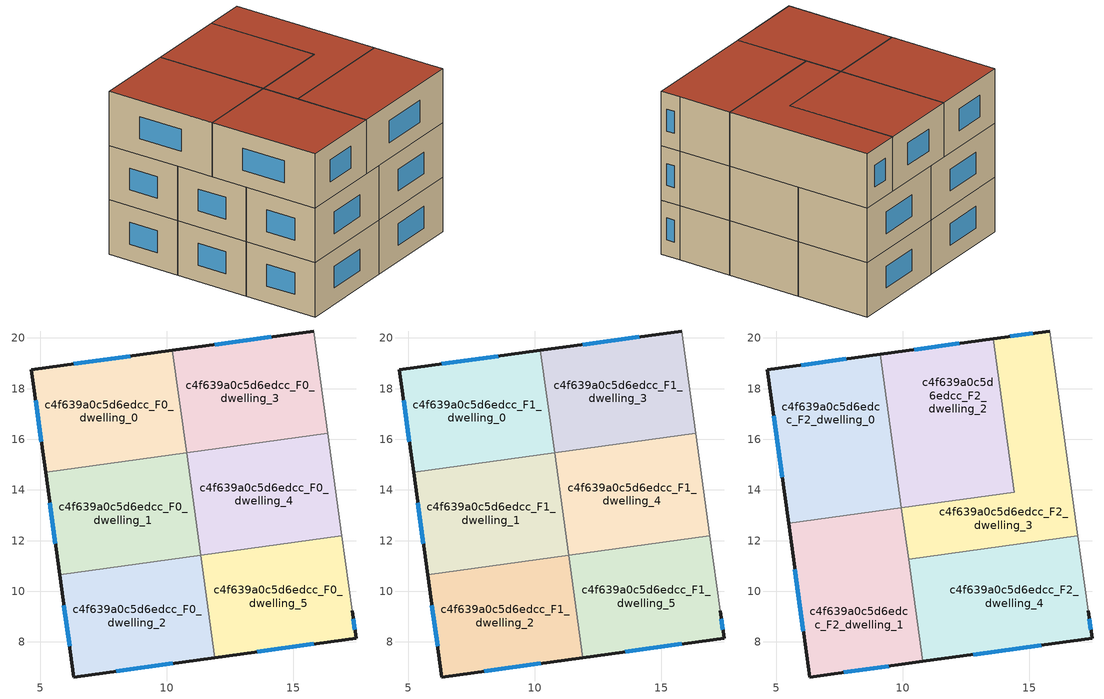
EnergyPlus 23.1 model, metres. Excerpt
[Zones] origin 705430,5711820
c4f639a0c5d6edcc_F0_dwelling_0
 floor ground (EU_floor_Construction): 10.23,19.51 10.78,15.47 5.21,14.7 4.66,18.74 z0
 wall outside (EU_wall_Construction): 10.23,19.51 4.66,18.74 5.21,14.7 z0:3
 wall to c4f639a0c5d6edcc_F0_dwelling_1 (EU_wall_Construction): 5.21,14.7 10.78,15.47 z0:3
 wall to c4f639a0c5d6edcc_F0_dwelling_3 (EU_wall_Construction): 10.78,15.47 10.23,19.51 z0:3
 window (EU_Window_Construction): 4.82,17.53 5.05,15.91 / 8.56,19.28 6.33,18.97 z0.9:2.1
c4f639a0c5d6edcc_F0_dwelling_1
 floor ground (EU_floor_Construction): 10.78,15.47 11.34,11.43 5.77,10.66 5.21,14.7 z0
 wall outside (EU_wall_Construction): 5.21,14.7 5.77,10.66 z0:3
 wall to c4f639a0c5d6edcc_F0_dwelling_2 (EU_wall_Construction): 5.77,10.66 11.34,11.43 z0:3
 wall to c4f639a0c5d6edcc_F0_dwelling_4 (EU_wall_Construction): 11.34,11.43 10.78,15.47 z0:3
 window (EU_Window_Construction): 5.38,13.49 5.61,11.87 z0.9:2.1
c4f639a0c5d6edcc_F0_dwelling_2
 floor ground (EU_floor_Construction): 11.34,11.43 11.9,7.38 6.33,6.62 5.77,10.66 z0
 wall outside (EU_wall_Construction): 5.77,10.66 6.33,6.62 11.9,7.38 z0:3
 wall to c4f639a0c5d6edcc_F0_dwelling_5 (EU_wall_Construction): 11.9,7.38 11.34,11.42 z0:3
 window (EU_Window_Construction): 8,6.85 10.23,7.15 / 5.94,9.45 6.16,7.83 z0.9:2.1
c4f639a0c5d6edcc_F0_dwelling_3
 floor ground (EU_floor_Construction): 15.8,20.28 16.35,16.23 10.78,15.47 10.23,19.51 z0
 wall outside (EU_wall_Construction): 15.8,20.28 10.23,19.51 z0:3
 wall to c4f639a0c5d6edcc_F0_dwelling_4 (EU_wall_Construction): 10.78,15.47 16.35,16.23 z0:3
 wall adiabatic (EU_wall_Construction): 16.35,16.23 15.8,20.28 z0:3
 window (EU_Window_Construction): 14.13,20.05 11.89,19.74 z0.9:2.1
c4f639a0c5d6edcc_F0_dwelling_4
 floor ground (EU_floor_Construction): 16.35,16.23 16.91,12.19 11.34,11.42 10.78,15.47 z0
 wall to c4f639a0c5d6edcc_F0_dwelling_5 (EU_wall_Construction): 11.34,11.42 16.91,12.19 z0:3
 wall adiabatic (EU_wall_Construction): 16.91,12.19 16.35,16.23 z0:3
c4f639a0c5d6edcc_F0_dwelling_5
 floor ground (EU_floor_Construction): 16.91,12.19 17.32,9.23 17.47,8.15 11.9,7.38 11.34,11.42 z0
 wall outside (EU_wall_Construction): 11.9,7.38 17.47,8.15 17.32,9.23 z0:3
 wall adiabatic (EU_wall_Construction): 17.32,9.23 16.91,12.19 z0:3
 window (EU_Window_Construction): 17.43,8.47 17.37,8.91 / 13.57,7.61 15.81,7.92 z0.9:2.1
c4f639a0c5d6edcc_F1_dwelling_0
 floor to c4f639a0c5d6edcc_F0_dwelling_0 (EU_floor_Construction): 10.23,19.51 10.78,15.47 5.21,14.7 4.66,18.74 z3
 wall outside (EU_wall_Construction): 10.23,19.51 4.66,18.74 5.21,14.7 z3:6
 wall to c4f639a0c5d6edcc_F1_dwelling_1 (EU_wall_Construction): 5.21,14.7 10.78,15.47 z3:6
 wall to c4f639a0c5d6edcc_F1_dwelling_3 (EU_wall_Construction): 10.78,15.47 10.23,19.51 z3:6
 window (EU_Window_Construction): 4.82,17.53 5.05,15.91 / 8.56,19.28 6.33,18.97 z3.9:5.1
c4f639a0c5d6edcc_F1_dwelling_1
 floor to c4f639a0c5d6edcc_F0_dwelling_1 (EU_floor_Construction): 10.78,15.47 11.34,11.43 5.77,10.66 5.21,14.7 z3
 wall outside (EU_wall_Construction): 5.21,14.7 5.77,10.66 z3:6
 wall to c4f639a0c5d6edcc_F1_dwelling_2 (EU_wall_Construction): 5.77,10.66 11.34,11.43 z3:6
 wall to c4f639a0c5d6edcc_F1_dwelling_4 (EU_wall_Construction): 11.34,11.43 10.78,15.47 z3:6
 window (EU_Window_Construction): 5.38,13.49 5.61,11.87 z3.9:5.1
c4f639a0c5d6edcc_F1_dwelling_2
 floor to c4f639a0c5d6edcc_F0_dwelling_2 (EU_floor_Construction): 11.34,11.43 11.9,7.38 6.33,6.62 5.77,10.66 z3
 wall outside (EU_wall_Construction): 5.77,10.66 6.33,6.62 11.9,7.38 z3:6
 wall to c4f639a0c5d6edcc_F1_dwelling_5 (EU_wall_Construction): 11.9,7.38 11.34,11.42 z3:6
 window (EU_Window_Construction): 8,6.85 10.23,7.15 / 5.94,9.45 6.16,7.83 z3.9:5.1
c4f639a0c5d6edcc_F1_dwelling_3
 floor to c4f639a0c5d6edcc_F0_dwelling_3 (EU_floor_Construction): 15.8,20.28 16.35,16.23 10.78,15.47 10.23,19.51 z3
 wall outside (EU_wall_Construction): 15.8,20.28 10.23,19.51 z3:6
 wall to c4f639a0c5d6edcc_F1_dwelling_4 (EU_wall_Construction): 10.78,15.47 16.35,16.23 z3:6
 wall adiabatic (EU_wall_Construction): 16.35,16.23 15.8,20.28 z3:6
 window (EU_Window_Construction): 14.13,20.05 11.89,19.74 z3.9:5.1
 ceiling adiabatic (EU_roof_Construction): 16.35,16.23 14.13,15.93 13.57,19.97 15.8,20.28 10.23,19.51 10.78,15.47 z6
c4f639a0c5d6edcc_F1_dwelling_4
 floor to c4f639a0c5d6edcc_F0_dwelling_4 (EU_floor_Construction): 16.35,16.23 16.91,12.19 11.34,11.42 10.78,15.47 z3
 wall to c4f639a0c5d6edcc_F1_dwelling_5 (EU_wall_Construction): 11.34,11.42 16.91,12.19 z3:6
 wall adiabatic (EU_wall_Construction): 16.91,12.19 16.35,16.23 z3:6
c4f639a0c5d6edcc_F1_dwelling_5
 floor to c4f639a0c5d6edcc_F0_dwelling_5 (EU_floor_Construction): 16.91,12.19 17.32,9.23 17.47,8.15 11.9,7.38 11.34,11.42 z3
 wall outside (EU_wall_Construction): 11.9,7.38 17.47,8.15 17.32,9.23 z3:6
 wall adiabatic (EU_wall_Construction): 17.32,9.23 16.91,12.19 z3:6
 window (EU_Window_Construction): 17.43,8.47 17.37,8.91 / 13.57,7.61 15.81,7.92 z3.9:5.1
c4f639a0c5d6edcc_F2_dwelling_0
 floor to c4f639a0c5d6edcc_F1_dwelling_0 (EU_floor_Construction): 9.11,19.36 9.67,15.32 5.22,14.7 4.66,18.74 z6
 floor to c4f639a0c5d6edcc_F1_dwelling_1 (EU_floor_Construction): 9.67,15.32 9.95,13.29 5.49,12.68 5.22,14.7 z6
 wall outside (EU_wall_Construction): 9.11,19.36 4.66,18.74 5.49,12.68 z6:9
 wall to c4f639a0c5d6edcc_F2_dwelling_1 (EU_wall_Construction): 5.49,12.68 9.95,13.29 z6:9
 wall to c4f639a0c5d6edcc_F2_dwelling_2 (EU_wall_Construction): 9.95,13.29 9.11,19.36 z6:9
 window (EU_Window_Construction): 4.91,16.93 5.24,14.49 / 7.78,19.17 5.99,18.93 z6.9:8.1
 roof outside (EU_roof_Construction): 9.95,13.29 9.11,19.36 4.66,18.74 5.49,12.68 z9
c4f639a0c5d6edcc_F2_dwelling_1
 floor to c4f639a0c5d6edcc_F1_dwelling_1 (EU_floor_Construction): 9.95,13.29 10.23,11.27 5.77,10.66 5.49,12.68 z6
 floor to c4f639a0c5d6edcc_F1_dwelling_2 (EU_floor_Construction): 10.23,11.27 10.79,7.23 6.33,6.62 5.77,10.66 z6
 wall outside (EU_wall_Construction): 5.49,12.68 6.33,6.62 10.79,7.23 z6:9
 wall to c4f639a0c5d6edcc_F2_dwelling_4 (EU_wall_Construction): 10.79,7.23 10.23,11.27 z6:9
 wall to c4f639a0c5d6edcc_F2_dwelling_2 (EU_wall_Construction): 10.23,11.27 9.95,13.29 z6:9
 window (EU_Window_Construction): 5.74,10.86 6.08,8.43 / 7.66,6.8 9.45,7.05 z6.9:8.1
 roof outside (EU_roof_Construction): 10.79,7.23 9.95,13.29 5.49,12.68 6.33,6.62 z9
c4f639a0c5d6edcc_F2_dwelling_2
 floor adiabatic (EU_floor_Construction): 13.57,19.97 14.13,15.93 10.78,15.47 10.23,19.51 z6
 floor to c4f639a0c5d6edcc_F1_dwelling_0 (EU_floor_Construction): 10.23,19.51 10.78,15.47 9.67,15.32 9.11,19.36 z6
 floor to c4f639a0c5d6edcc_F1_dwelling_4 (EU_floor_Construction): 14.13,15.93 14.41,13.91 11.06,13.45 10.78,15.47 z6
 floor to c4f639a0c5d6edcc_F1_dwelling_1 (EU_floor_Construction): 10.78,15.47 11.06,13.45 9.95,13.29 10.22,11.36 9.67,15.32 z6
 wall outside (EU_wall_Construction): 13.57,19.97 9.11,19.36 z6:9
 wall to c4f639a0c5d6edcc_F2_dwelling_3 (EU_wall_Construction): 10.23,11.27 9.95,13.29 14.41,13.91 13.57,19.97 z6:9
 window (EU_Window_Construction): 12.24,19.79 10.45,19.54 z6.9:8.1
 roof outside (EU_roof_Construction): 14.41,13.91 13.57,19.97 9.11,19.36 10.23,11.27 9.95,13.29 z9
c4f639a0c5d6edcc_F2_dwelling_3
 floor to c4f639a0c5d6edcc_F1_dwelling_4 (EU_floor_Construction): 16.35,16.23 16.91,12.19 11.34,11.42 11.06,13.45 14.41,13.91 14.13,15.93 z6
 floor to c4f639a0c5d6edcc_F1_dwelling_3 (EU_floor_Construction): 15.8,20.28 16.35,16.23 14.13,15.93 13.57,19.97 z6
 floor to c4f639a0c5d6edcc_F1_dwelling_1 (EU_floor_Construction): 11.06,13.45 11.34,11.43 10.23,11.27 9.95,13.29 z6
 wall outside (EU_wall_Construction): 15.8,20.28 13.57,19.97 z6:9
 wall adiabatic (EU_wall_Construction): 16.91,12.19 15.8,20.28 z6:9
 wall to c4f639a0c5d6edcc_F2_dwelling_4 (EU_wall_Construction): 10.23,11.27 16.91,12.19 z6:9
 window (EU_Window_Construction): 15.13,20.18 14.24,20.06 z6.9:8.1
 roof outside (EU_roof_Construction): 16.91,12.19 15.8,20.28 13.57,19.97 14.41,13.91 9.95,13.29 10.23,11.27 z9
c4f639a0c5d6edcc_F2_dwelling_4
 floor to c4f639a0c5d6edcc_F1_dwelling_2 (EU_floor_Construction): 11.34,11.42 11.9,7.38 10.79,7.23 10.23,11.27 z6
 floor to c4f639a0c5d6edcc_F1_dwelling_5 (EU_floor_Construction): 16.91,12.19 17.32,9.23 17.47,8.15 11.9,7.38 11.34,11.42 z6
 wall outside (EU_wall_Construction): 10.79,7.23 17.47,8.15 17.32,9.23 z6:9
 wall adiabatic (EU_wall_Construction): 17.32,9.23 16.91,12.19 z6:9
 window (EU_Window_Construction): 17.43,8.47 17.37,8.91 / 12.79,7.51 15.47,7.87 z6.9:8.1
 roof outside (EU_roof_Construction): 17.47,8.15 17.32,9.23 16.91,12.19 10.23,11.27 10.79,7.23 z9
shading: 17.32,9.23 15.75,20.27 z0:6
[Building]
EU S2 Campaign: North Axis=0; Terrain=City; Solar Distribution=FullExterior
[Site:Location]
London: Latitude=51.5; Longitude=-0.5; Time Zone=0; Elevation=25
[SizingPeriod:WeatherFileDays]
AnnualSizingPeriod: Begin Month=1; Begin Day of Month=1; End Month=12; End Day of Month=31; Day of Week for Start Day=Monday; Use Weather File Daylight Saving Period=No; Use Weather File Rain and Snow Indicators=No
[MATERIAL]
EU_InternalMass_Material: Roughness=MediumRough; Thickness=0.1; Conductivity=1; Density=1800; Specific Heat=900; Thermal Absorptance=0.9; Solar Absorptance=0.7; Visible Absorptance=0.7
[MATERIAL:NOMASS] Roughness=MediumRough; Thermal Absorptance=0.9; Solar Absorptance=0.7; Visible Absorptance=0.7
Name | Thermal Resistance
EU_wall_NoMass | 1.04674
EU_roof_NoMass | 4.32442
EU_floor_NoMass | 2.04616
[WINDOWMATERIAL:SIMPLEGLAZINGSYSTEM]
EU_Window_SimpleGlazing: UFactor=4.25843; Solar Heat Gain Coefficient=0.85; Visible Transmittance=0.85
[CONSTRUCTION]
EU_wall_Construction: EU_wall_NoMass
EU_roof_Construction: EU_roof_NoMass
EU_floor_Construction: EU_floor_NoMass
EU_InternalMass_Construction: EU_InternalMass_Material
EU_Window_Construction: EU_Window_SimpleGlazing
[ZONE] Type=1; Multiplier=1; Ceiling Height=autocalculate; Floor Area=autocalculate; Part of Total Floor Area=Yes
Name | Volume
c4f639a0c5d6edcc_F0_dwelling_0; c4f639a0c5d6edcc_F1_dwelling_0 | 68.811
c4f639a0c5d6edcc_F2_dwelling_0 | 82.5776
c4f639a0c5d6edcc_F0_dwelling_1; c4f639a0c5d6edcc_F1_dwelling_1 | 68.8257
c4f639a0c5d6edcc_F2_dwelling_1 | 82.5718
c4f639a0c5d6edcc_F0_dwelling_2; c4f639a0c5d6edcc_F1_dwelling_2 | 68.8066
c4f639a0c5d6edcc_F2_dwelling_2 | 82.5967
c4f639a0c5d6edcc_F0_dwelling_3; c4f639a0c5d6edcc_F1_dwelling_3 | 68.8206
c4f639a0c5d6edcc_F2_dwelling_3 | 82.5674
c4f639a0c5d6edcc_F0_dwelling_4; c4f639a0c5d6edcc_F1_dwelling_4 | 68.8235
c4f639a0c5d6edcc_F2_dwelling_4 | 82.5769
c4f639a0c5d6edcc_F0_dwelling_5; c4f639a0c5d6edcc_F1_dwelling_5 | 68.8147
[INTERNALMASS] Construction=EU_InternalMass_Construction
Name | Zone or ZoneList | Surface Area
c4f639a0c5d6edcc_F0_dwelling_0_EU_InternalMass | c4f639a0c5d6edcc_F0_dwelling_0 | 22.9371
c4f639a0c5d6edcc_F0_dwelling_1_EU_InternalMass | c4f639a0c5d6edcc_F0_dwelling_1 | 22.9416
c4f639a0c5d6edcc_F0_dwelling_2_EU_InternalMass | c4f639a0c5d6edcc_F0_dwelling_2 | 22.9374
c4f639a0c5d6edcc_F0_dwelling_3_EU_InternalMass | c4f639a0c5d6edcc_F0_dwelling_3 | 22.9405
c4f639a0c5d6edcc_F0_dwelling_4_EU_InternalMass | c4f639a0c5d6edcc_F0_dwelling_4 | 22.9409
c4f639a0c5d6edcc_F0_dwelling_5_EU_InternalMass | c4f639a0c5d6edcc_F0_dwelling_5 | 22.9381
c4f639a0c5d6edcc_F1_dwelling_0_EU_InternalMass | c4f639a0c5d6edcc_F1_dwelling_0 | 22.9371
c4f639a0c5d6edcc_F1_dwelling_1_EU_InternalMass | c4f639a0c5d6edcc_F1_dwelling_1 | 22.9416
c4f639a0c5d6edcc_F1_dwelling_2_EU_InternalMass | c4f639a0c5d6edcc_F1_dwelling_2 | 22.9374
c4f639a0c5d6edcc_F1_dwelling_3_EU_InternalMass | c4f639a0c5d6edcc_F1_dwelling_3 | 22.9405
c4f639a0c5d6edcc_F1_dwelling_4_EU_InternalMass | c4f639a0c5d6edcc_F1_dwelling_4 | 22.9409
c4f639a0c5d6edcc_F1_dwelling_5_EU_InternalMass | c4f639a0c5d6edcc_F1_dwelling_5 | 22.9381
c4f639a0c5d6edcc_F2_dwelling_0_EU_InternalMass | c4f639a0c5d6edcc_F2_dwelling_0 | 27.5256
c4f639a0c5d6edcc_F2_dwelling_1_EU_InternalMass | c4f639a0c5d6edcc_F2_dwelling_1 | 27.5252
c4f639a0c5d6edcc_F2_dwelling_2_EU_InternalMass | c4f639a0c5d6edcc_F2_dwelling_2 | 27.5332
c4f639a0c5d6edcc_F2_dwelling_3_EU_InternalMass | c4f639a0c5d6edcc_F2_dwelling_3 | 27.5223
c4f639a0c5d6edcc_F2_dwelling_4_EU_InternalMass | c4f639a0c5d6edcc_F2_dwelling_4 | 27.5262
[OTHEREQUIPMENT] Fuel Type=Electricity; Design Level Calculation Method=Watts/Area; Power per Zone Floor Area=1; Fraction Latent=0; Fraction Radiant=0; Fraction Lost=0; Carbon Dioxide Generation Rate=0; EndUse Subcategory=EU_Step8_InternalGains
Name | Zone or ZoneList or Space or SpaceList | Schedule
EU_Step8_InternalGain_c4f639a0c5d6edcc_F0_dwelling_0_f000 | c4f639a0c5d6edcc_F0_dwelling_0 | EU_Step8_GainSchedule_c4f639a0c5d6edcc_F0_dwelling_0_f000
EU_Step8_InternalGain_c4f639a0c5d6edcc_F0_dwelling_1_f000 | c4f639a0c5d6edcc_F0_dwelling_1 | EU_Step8_GainSchedule_c4f639a0c5d6edcc_F0_dwelling_1_f000
EU_Step8_InternalGain_c4f639a0c5d6edcc_F0_dwelling_2_f000 | c4f639a0c5d6edcc_F0_dwelling_2 | EU_Step8_GainSchedule_c4f639a0c5d6edcc_F0_dwelling_2_f000
EU_Step8_InternalGain_c4f639a0c5d6edcc_F0_dwelling_3_f000 | c4f639a0c5d6edcc_F0_dwelling_3 | EU_Step8_GainSchedule_c4f639a0c5d6edcc_F0_dwelling_3_f000
EU_Step8_InternalGain_c4f639a0c5d6edcc_F0_dwelling_4_f000 | c4f639a0c5d6edcc_F0_dwelling_4 | EU_Step8_GainSchedule_c4f639a0c5d6edcc_F0_dwelling_4_f000
EU_Step8_InternalGain_c4f639a0c5d6edcc_F0_dwelling_5_f000 | c4f639a0c5d6edcc_F0_dwelling_5 | EU_Step8_GainSchedule_c4f639a0c5d6edcc_F0_dwelling_5_f000
EU_Step8_InternalGain_c4f639a0c5d6edcc_F1_dwelling_0_f000 | c4f639a0c5d6edcc_F1_dwelling_0 | EU_Step8_GainSchedule_c4f639a0c5d6edcc_F1_dwelling_0_f000
EU_Step8_InternalGain_c4f639a0c5d6edcc_F1_dwelling_1_f000 | c4f639a0c5d6edcc_F1_dwelling_1 | EU_Step8_GainSchedule_c4f639a0c5d6edcc_F1_dwelling_1_f000
EU_Step8_InternalGain_c4f639a0c5d6edcc_F1_dwelling_2_f000 | c4f639a0c5d6edcc_F1_dwelling_2 | EU_Step8_GainSchedule_c4f639a0c5d6edcc_F1_dwelling_2_f000
EU_Step8_InternalGain_c4f639a0c5d6edcc_F1_dwelling_3_f000 | c4f639a0c5d6edcc_F1_dwelling_3 | EU_Step8_GainSchedule_c4f639a0c5d6edcc_F1_dwelling_3_f000
EU_Step8_InternalGain_c4f639a0c5d6edcc_F1_dwelling_4_f000 | c4f639a0c5d6edcc_F1_dwelling_4 | EU_Step8_GainSchedule_c4f639a0c5d6edcc_F1_dwelling_4_f000
EU_Step8_InternalGain_c4f639a0c5d6edcc_F1_dwelling_5_f000 | c4f639a0c5d6edcc_F1_dwelling_5 | EU_Step8_GainSchedule_c4f639a0c5d6edcc_F1_dwelling_5_f000
EU_Step8_InternalGain_c4f639a0c5d6edcc_F2_dwelling_0_f000 | c4f639a0c5d6edcc_F2_dwelling_0 | EU_Step8_GainSchedule_c4f639a0c5d6edcc_F2_dwelling_0_f000
EU_Step8_InternalGain_c4f639a0c5d6edcc_F2_dwelling_1_f000 | c4f639a0c5d6edcc_F2_dwelling_1 | EU_Step8_GainSchedule_c4f639a0c5d6edcc_F2_dwelling_1_f000
EU_Step8_InternalGain_c4f639a0c5d6edcc_F2_dwelling_2_f000 | c4f639a0c5d6edcc_F2_dwelling_2 | EU_Step8_GainSchedule_c4f639a0c5d6edcc_F2_dwelling_2_f000
EU_Step8_InternalGain_c4f639a0c5d6edcc_F2_dwelling_3_f000 | c4f639a0c5d6edcc_F2_dwelling_3 | EU_Step8_GainSchedule_c4f639a0c5d6edcc_F2_dwelling_3_f000
EU_Step8_InternalGain_c4f639a0c5d6edcc_F2_dwelling_4_f000 | c4f639a0c5d6edcc_F2_dwelling_4 | EU_Step8_GainSchedule_c4f639a0c5d6edcc_F2_dwelling_4_f000
[ZONEVENTILATION:DESIGNFLOWRATE] Schedule=EU_AlwaysOn; Design Flow Rate Calculation Method=AirChanges/Hour; Air Changes per Hour=0.488719; Ventilation Type=Natural; Fan Pressure Rise=0; Fan Total Efficiency=1; Constant Term Coefficient=1; Temperature Term Coefficient=0; Velocity Term Coefficient=0; Velocity Squared Term Coefficient=0; Minimum Indoor Temperature=-100; Maximum Indoor Temperature=100; Delta Temperature=-100; Minimum Outdoor Temperature=-100; Maximum Outdoor Temperature=100; Maximum Wind Speed=40
Name | Zone or ZoneList or Space or SpaceList
EU_ConstantAir_c4f639a0c5d6edcc_F0_dwelling_0 | c4f639a0c5d6edcc_F0_dwelling_0
EU_ConstantAir_c4f639a0c5d6edcc_F0_dwelling_1 | c4f639a0c5d6edcc_F0_dwelling_1
EU_ConstantAir_c4f639a0c5d6edcc_F0_dwelling_2 | c4f639a0c5d6edcc_F0_dwelling_2
EU_ConstantAir_c4f639a0c5d6edcc_F0_dwelling_3 | c4f639a0c5d6edcc_F0_dwelling_3
EU_ConstantAir_c4f639a0c5d6edcc_F0_dwelling_4 | c4f639a0c5d6edcc_F0_dwelling_4
EU_ConstantAir_c4f639a0c5d6edcc_F0_dwelling_5 | c4f639a0c5d6edcc_F0_dwelling_5
EU_ConstantAir_c4f639a0c5d6edcc_F1_dwelling_0 | c4f639a0c5d6edcc_F1_dwelling_0
EU_ConstantAir_c4f639a0c5d6edcc_F1_dwelling_1 | c4f639a0c5d6edcc_F1_dwelling_1
EU_ConstantAir_c4f639a0c5d6edcc_F1_dwelling_2 | c4f639a0c5d6edcc_F1_dwelling_2
EU_ConstantAir_c4f639a0c5d6edcc_F1_dwelling_3 | c4f639a0c5d6edcc_F1_dwelling_3
EU_ConstantAir_c4f639a0c5d6edcc_F1_dwelling_4 | c4f639a0c5d6edcc_F1_dwelling_4
EU_ConstantAir_c4f639a0c5d6edcc_F1_dwelling_5 | c4f639a0c5d6edcc_F1_dwelling_5
EU_ConstantAir_c4f639a0c5d6edcc_F2_dwelling_0 | c4f639a0c5d6edcc_F2_dwelling_0
EU_ConstantAir_c4f639a0c5d6edcc_F2_dwelling_1 | c4f639a0c5d6edcc_F2_dwelling_1
EU_ConstantAir_c4f639a0c5d6edcc_F2_dwelling_2 | c4f639a0c5d6edcc_F2_dwelling_2
EU_ConstantAir_c4f639a0c5d6edcc_F2_dwelling_3 | c4f639a0c5d6edcc_F2_dwelling_3
EU_ConstantAir_c4f639a0c5d6edcc_F2_dwelling_4 | c4f639a0c5d6edcc_F2_dwelling_4
[HVACTEMPLATE:THERMOSTAT] Constant Heating Setpoint=20; Constant Cooling Setpoint=50
EU_HeatOnly_c4f639a0c5d6edcc_F0_dwelling_0; EU_HeatOnly_c4f639a0c5d6edcc_F0_dwelling_1; EU_HeatOnly_c4f639a0c5d6edcc_F0_dwelling_2; EU_HeatOnly_c4f639a0c5d6edcc_F0_dwelling_3; EU_HeatOnly_c4f639a0c5d6edcc_F0_dwelling_4; EU_HeatOnly_c4f639a0c5d6edcc_F0_dwelling_5; EU_HeatOnly_c4f639a0c5d6edcc_F1_dwelling_0; EU_HeatOnly_c4f639a0c5d6edcc_F1_dwelling_1; EU_HeatOnly_c4f639a0c5d6edcc_F1_dwelling_2; EU_HeatOnly_c4f639a0c5d6edcc_F1_dwelling_3; EU_HeatOnly_c4f639a0c5d6edcc_F1_dwelling_4; EU_HeatOnly_c4f639a0c5d6edcc_F1_dwelling_5; EU_HeatOnly_c4f639a0c5d6edcc_F2_dwelling_0; EU_HeatOnly_c4f639a0c5d6edcc_F2_dwelling_1; EU_HeatOnly_c4f639a0c5d6edcc_F2_dwelling_2; EU_HeatOnly_c4f639a0c5d6edcc_F2_dwelling_3; EU_HeatOnly_c4f639a0c5d6edcc_F2_dwelling_4
[HVACTEMPLATE:ZONE:IDEALLOADSAIRSYSTEM] System Availability Schedule=EU_AlwaysOn; Maximum Heating Supply Air Temperature=50; Minimum Cooling Supply Air Temperature=13; Maximum Heating Supply Air Humidity Ratio=0.0156; Minimum Cooling Supply Air Humidity Ratio=0.0077; Heating Limit=NoLimit; Cooling Limit=NoLimit; Heating Availability Schedule=EU_AlwaysOn; Cooling Availability Schedule=EU_CoolingOff; Dehumidification Control Type=ConstantSensibleHeatRatio; Cooling Sensible Heat Ratio=0.7; Dehumidification Setpoint=60; Humidification Control Type=None; Humidification Setpoint=30; Outdoor Air Method=None; Outdoor Air Flow Rate per Person=0.00944; Outdoor Air Flow Rate per Zone Floor Area=0; Outdoor Air Flow Rate per Zone=0; Demand Controlled Ventilation Type=None; Outdoor Air Economizer Type=NoEconomizer; Heat Recovery Type=None; Sensible Heat Recovery Effectiveness=0.7; Latent Heat Recovery Effectiveness=0.65
Name | Template Thermostat
c4f639a0c5d6edcc_F0_dwelling_0 | EU_HeatOnly_c4f639a0c5d6edcc_F0_dwelling_0
c4f639a0c5d6edcc_F0_dwelling_1 | EU_HeatOnly_c4f639a0c5d6edcc_F0_dwelling_1
c4f639a0c5d6edcc_F0_dwelling_2 | EU_HeatOnly_c4f639a0c5d6edcc_F0_dwelling_2
c4f639a0c5d6edcc_F0_dwelling_3 | EU_HeatOnly_c4f639a0c5d6edcc_F0_dwelling_3
c4f639a0c5d6edcc_F0_dwelling_4 | EU_HeatOnly_c4f639a0c5d6edcc_F0_dwelling_4
c4f639a0c5d6edcc_F0_dwelling_5 | EU_HeatOnly_c4f639a0c5d6edcc_F0_dwelling_5
c4f639a0c5d6edcc_F1_dwelling_0 | EU_HeatOnly_c4f639a0c5d6edcc_F1_dwelling_0
c4f639a0c5d6edcc_F1_dwelling_1 | EU_HeatOnly_c4f639a0c5d6edcc_F1_dwelling_1
c4f639a0c5d6edcc_F1_dwelling_2 | EU_HeatOnly_c4f639a0c5d6edcc_F1_dwelling_2
c4f639a0c5d6edcc_F1_dwelling_3 | EU_HeatOnly_c4f639a0c5d6edcc_F1_dwelling_3
c4f639a0c5d6edcc_F1_dwelling_4 | EU_HeatOnly_c4f639a0c5d6edcc_F1_dwelling_4
c4f639a0c5d6edcc_F1_dwelling_5 | EU_HeatOnly_c4f639a0c5d6edcc_F1_dwelling_5
c4f639a0c5d6edcc_F2_dwelling_0 | EU_HeatOnly_c4f639a0c5d6edcc_F2_dwelling_0
c4f639a0c5d6edcc_F2_dwelling_1 | EU_HeatOnly_c4f639a0c5d6edcc_F2_dwelling_1
c4f639a0c5d6edcc_F2_dwelling_2 | EU_HeatOnly_c4f639a0c5d6edcc_F2_dwelling_2
c4f639a0c5d6edcc_F2_dwelling_3 | EU_HeatOnly_c4f639a0c5d6edcc_F2_dwelling_3
c4f639a0c5d6edcc_F2_dwelling_4 | EU_HeatOnly_c4f639a0c5d6edcc_F2_dwelling_4
[SIZING:ZONE] Zone Cooling Design Supply Air Temperature Input Method=SupplyAirTemperature; Zone Cooling Design Supply Air Temperature=13; Zone Heating Design Supply Air Temperature Input Method=SupplyAirTemperature; Zone Heating Design Supply Air Temperature=50; Zone Cooling Design Supply Air Humidity Ratio=0.008; Zone Heating Design Supply Air Humidity Ratio=0.008; Cooling Design Air Flow Method=DesignDay; Cooling Design Air Flow Rate=0; Cooling Minimum Air Flow per Zone Floor Area=0.000762; Cooling Minimum Air Flow=0; Cooling Minimum Air Flow Fraction=0.2; Heating Design Air Flow Method=DesignDay; Heating Design Air Flow Rate=0; Heating Maximum Air Flow per Zone Floor Area=0.002032; Heating Maximum Air Flow=0.141576; Heating Maximum Air Flow Fraction=0.3; Account for Dedicated Outdoor Air System=No; Dedicated Outdoor Air System Control Strategy=NeutralSupplyAir; Dedicated Outdoor Air Low Setpoint Temperature for Design=autosize; Dedicated Outdoor Air High Setpoint Temperature for Design=autosize; Zone Load Sizing Method=Sensible Load Only No Latent Load; Zone Latent Cooling Design Supply Air Humidity Ratio Input Method=HumidityRatioDifference; Zone Cooling Design Supply Air Humidity Ratio Difference=0.005; Zone Latent Heating Design Supply Air Humidity Ratio Input Method=HumidityRatioDifference; Zone Humidification Design Supply Air Humidity Ratio Difference=0.005
c4f639a0c5d6edcc_F0_dwelling_0; c4f639a0c5d6edcc_F0_dwelling_1; c4f639a0c5d6edcc_F0_dwelling_2; c4f639a0c5d6edcc_F0_dwelling_3; c4f639a0c5d6edcc_F0_dwelling_4; c4f639a0c5d6edcc_F0_dwelling_5; c4f639a0c5d6edcc_F1_dwelling_0; c4f639a0c5d6edcc_F1_dwelling_1; c4f639a0c5d6edcc_F1_dwelling_2; c4f639a0c5d6edcc_F1_dwelling_3; c4f639a0c5d6edcc_F1_dwelling_4; c4f639a0c5d6edcc_F1_dwelling_5; c4f639a0c5d6edcc_F2_dwelling_0; c4f639a0c5d6edcc_F2_dwelling_1; c4f639a0c5d6edcc_F2_dwelling_2; c4f639a0c5d6edcc_F2_dwelling_3; c4f639a0c5d6edcc_F2_dwelling_4
[SCHEDULE:CONSTANT]
Name | Hourly Value
EU_AlwaysOn | 1
EU_CoolingOff | 0
[SCHEDULE:FILE] Column Number=1; Rows to Skip at Top=0; Number of Hours of Data=8760; Column Separator=Comma; Interpolate to Timestep=No; Minutes per Item=60; Adjust Schedule for Daylight Savings=Yes
Name | File
EU_Step8_GainSchedule_c4f639a0c5d6edcc_F0_dwelling_0_f000 | ../../schedules/c4f639a0c5d6edcc/c4f639a0c5d6edcc_F0_dwelling_0_f000_gain.csv
EU_Step8_GainSchedule_c4f639a0c5d6edcc_F0_dwelling_1_f000 | ../../schedules/c4f639a0c5d6edcc/c4f639a0c5d6edcc_F0_dwelling_1_f000_gain.csv
EU_Step8_GainSchedule_c4f639a0c5d6edcc_F0_dwelling_2_f000 | ../../schedules/c4f639a0c5d6edcc/c4f639a0c5d6edcc_F0_dwelling_2_f000_gain.csv
EU_Step8_GainSchedule_c4f639a0c5d6edcc_F0_dwelling_3_f000 | ../../schedules/c4f639a0c5d6edcc/c4f639a0c5d6edcc_F0_dwelling_3_f000_gain.csv
EU_Step8_GainSchedule_c4f639a0c5d6edcc_F0_dwelling_4_f000 | ../../schedules/c4f639a0c5d6edcc/c4f639a0c5d6edcc_F0_dwelling_4_f000_gain.csv
EU_Step8_GainSchedule_c4f639a0c5d6edcc_F0_dwelling_5_f000 | ../../schedules/c4f639a0c5d6edcc/c4f639a0c5d6edcc_F0_dwelling_5_f000_gain.csv
EU_Step8_GainSchedule_c4f639a0c5d6edcc_F1_dwelling_0_f000 | ../../schedules/c4f639a0c5d6edcc/c4f639a0c5d6edcc_F1_dwelling_0_f000_gain.csv
EU_Step8_GainSchedule_c4f639a0c5d6edcc_F1_dwelling_1_f000 | ../../schedules/c4f639a0c5d6edcc/c4f639a0c5d6edcc_F1_dwelling_1_f000_gain.csv
EU_Step8_GainSchedule_c4f639a0c5d6edcc_F1_dwelling_2_f000 | ../../schedules/c4f639a0c5d6edcc/c4f639a0c5d6edcc_F1_dwelling_2_f000_gain.csv
EU_Step8_GainSchedule_c4f639a0c5d6edcc_F1_dwelling_3_f000 | ../../schedules/c4f639a0c5d6edcc/c4f639a0c5d6edcc_F1_dwelling_3_f000_gain.csv
EU_Step8_GainSchedule_c4f639a0c5d6edcc_F1_dwelling_4_f000 | ../../schedules/c4f639a0c5d6edcc/c4f639a0c5d6edcc_F1_dwelling_4_f000_gain.csv
EU_Step8_GainSchedule_c4f639a0c5d6edcc_F1_dwelling_5_f000 | ../../schedules/c4f639a0c5d6edcc/c4f639a0c5d6edcc_F1_dwelling_5_f000_gain.csv
EU_Step8_GainSchedule_c4f639a0c5d6edcc_F2_dwelling_0_f000 | ../../schedules/c4f639a0c5d6edcc/c4f639a0c5d6edcc_F2_dwelling_0_f000_gain.csv
EU_Step8_GainSchedule_c4f639a0c5d6edcc_F2_dwelling_1_f000 | ../../schedules/c4f639a0c5d6edcc/c4f639a0c5d6edcc_F2_dwelling_1_f000_gain.csv
EU_Step8_GainSchedule_c4f639a0c5d6edcc_F2_dwelling_2_f000 | ../../schedules/c4f639a0c5d6edcc/c4f639a0c5d6edcc_F2_dwelling_2_f000_gain.csv
EU_Step8_GainSchedule_c4f639a0c5d6edcc_F2_dwelling_3_f000 | ../../schedules/c4f639a0c5d6edcc/c4f639a0c5d6edcc_F2_dwelling_3_f000_gain.csv
EU_Step8_GainSchedule_c4f639a0c5d6edcc_F2_dwelling_4_f000 | ../../schedules/c4f639a0c5d6edcc/c4f639a0c5d6edcc_F2_dwelling_4_f000_gain.csv
